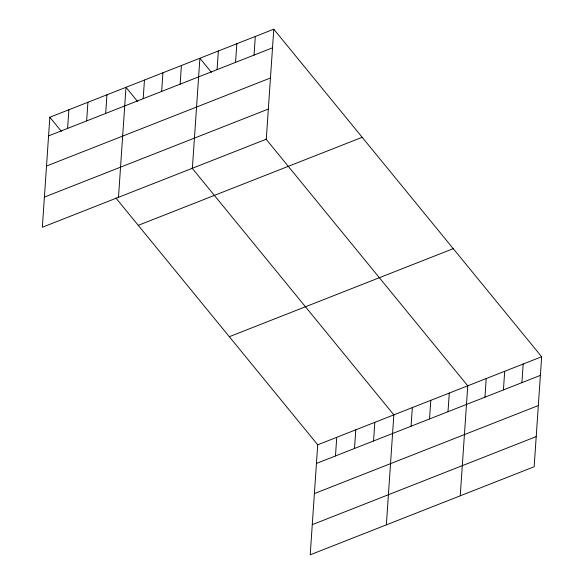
<?xml version="1.0" encoding="UTF-8"?>
<svg xmlns="http://www.w3.org/2000/svg" width="584" height="584" viewBox="0 0 584 584"><rect width="100%" height="100%" fill="white"/><g stroke="black" fill="none" stroke-linecap="round" stroke-linejoin="round"><path stroke-width="0.88" d="M49.844 117.245L42.347 227.249L266.282 139.204L273.786 29.2L49.844 117.245L61.327 131.283M67.613 128.392L68.883 109.763M86.644 120.91L87.914 102.28M105.682 113.427L106.952 94.79M118.486 197.312L125.983 87.308L137.466 101.346M143.19 98.681L144.46 80.044M161.666 91.418L162.936 72.781M180.142 84.154L181.412 65.517M192.384 168.258L199.889 58.254L211.364 72.292M217.087 69.627L218.358 50.99M235.564 62.364L236.834 43.727M254.04 55.1L255.31 36.464M115.858 197.961L317.718 444.796L310.214 554.8L534.156 466.755L541.653 356.751L273.786 29.2M335.479 455.951L336.749 437.314M354.51 448.461L355.78 429.831M373.548 440.978L374.819 422.349M386.352 524.863L393.85 414.859L191.997 168.024M411.056 426.232L412.326 407.596M429.532 418.969L430.802 400.332M448.008 411.705L449.279 393.069M460.25 495.809L467.755 385.805L265.895 138.97M484.954 397.178L486.224 378.541M503.43 389.915L504.7 371.278M521.906 382.651L523.176 364.014M48.574 135.882L272.516 47.837M46.523 166.031L270.458 77.986M44.406 197.093L268.341 109.055M138.247 225.336L362.182 137.291M229.315 336.705L453.257 248.66M317.718 444.796L541.653 356.751M316.44 463.433L540.382 375.388M314.389 493.582L538.324 405.537M312.272 524.651L536.207 436.606"/></g></svg>
